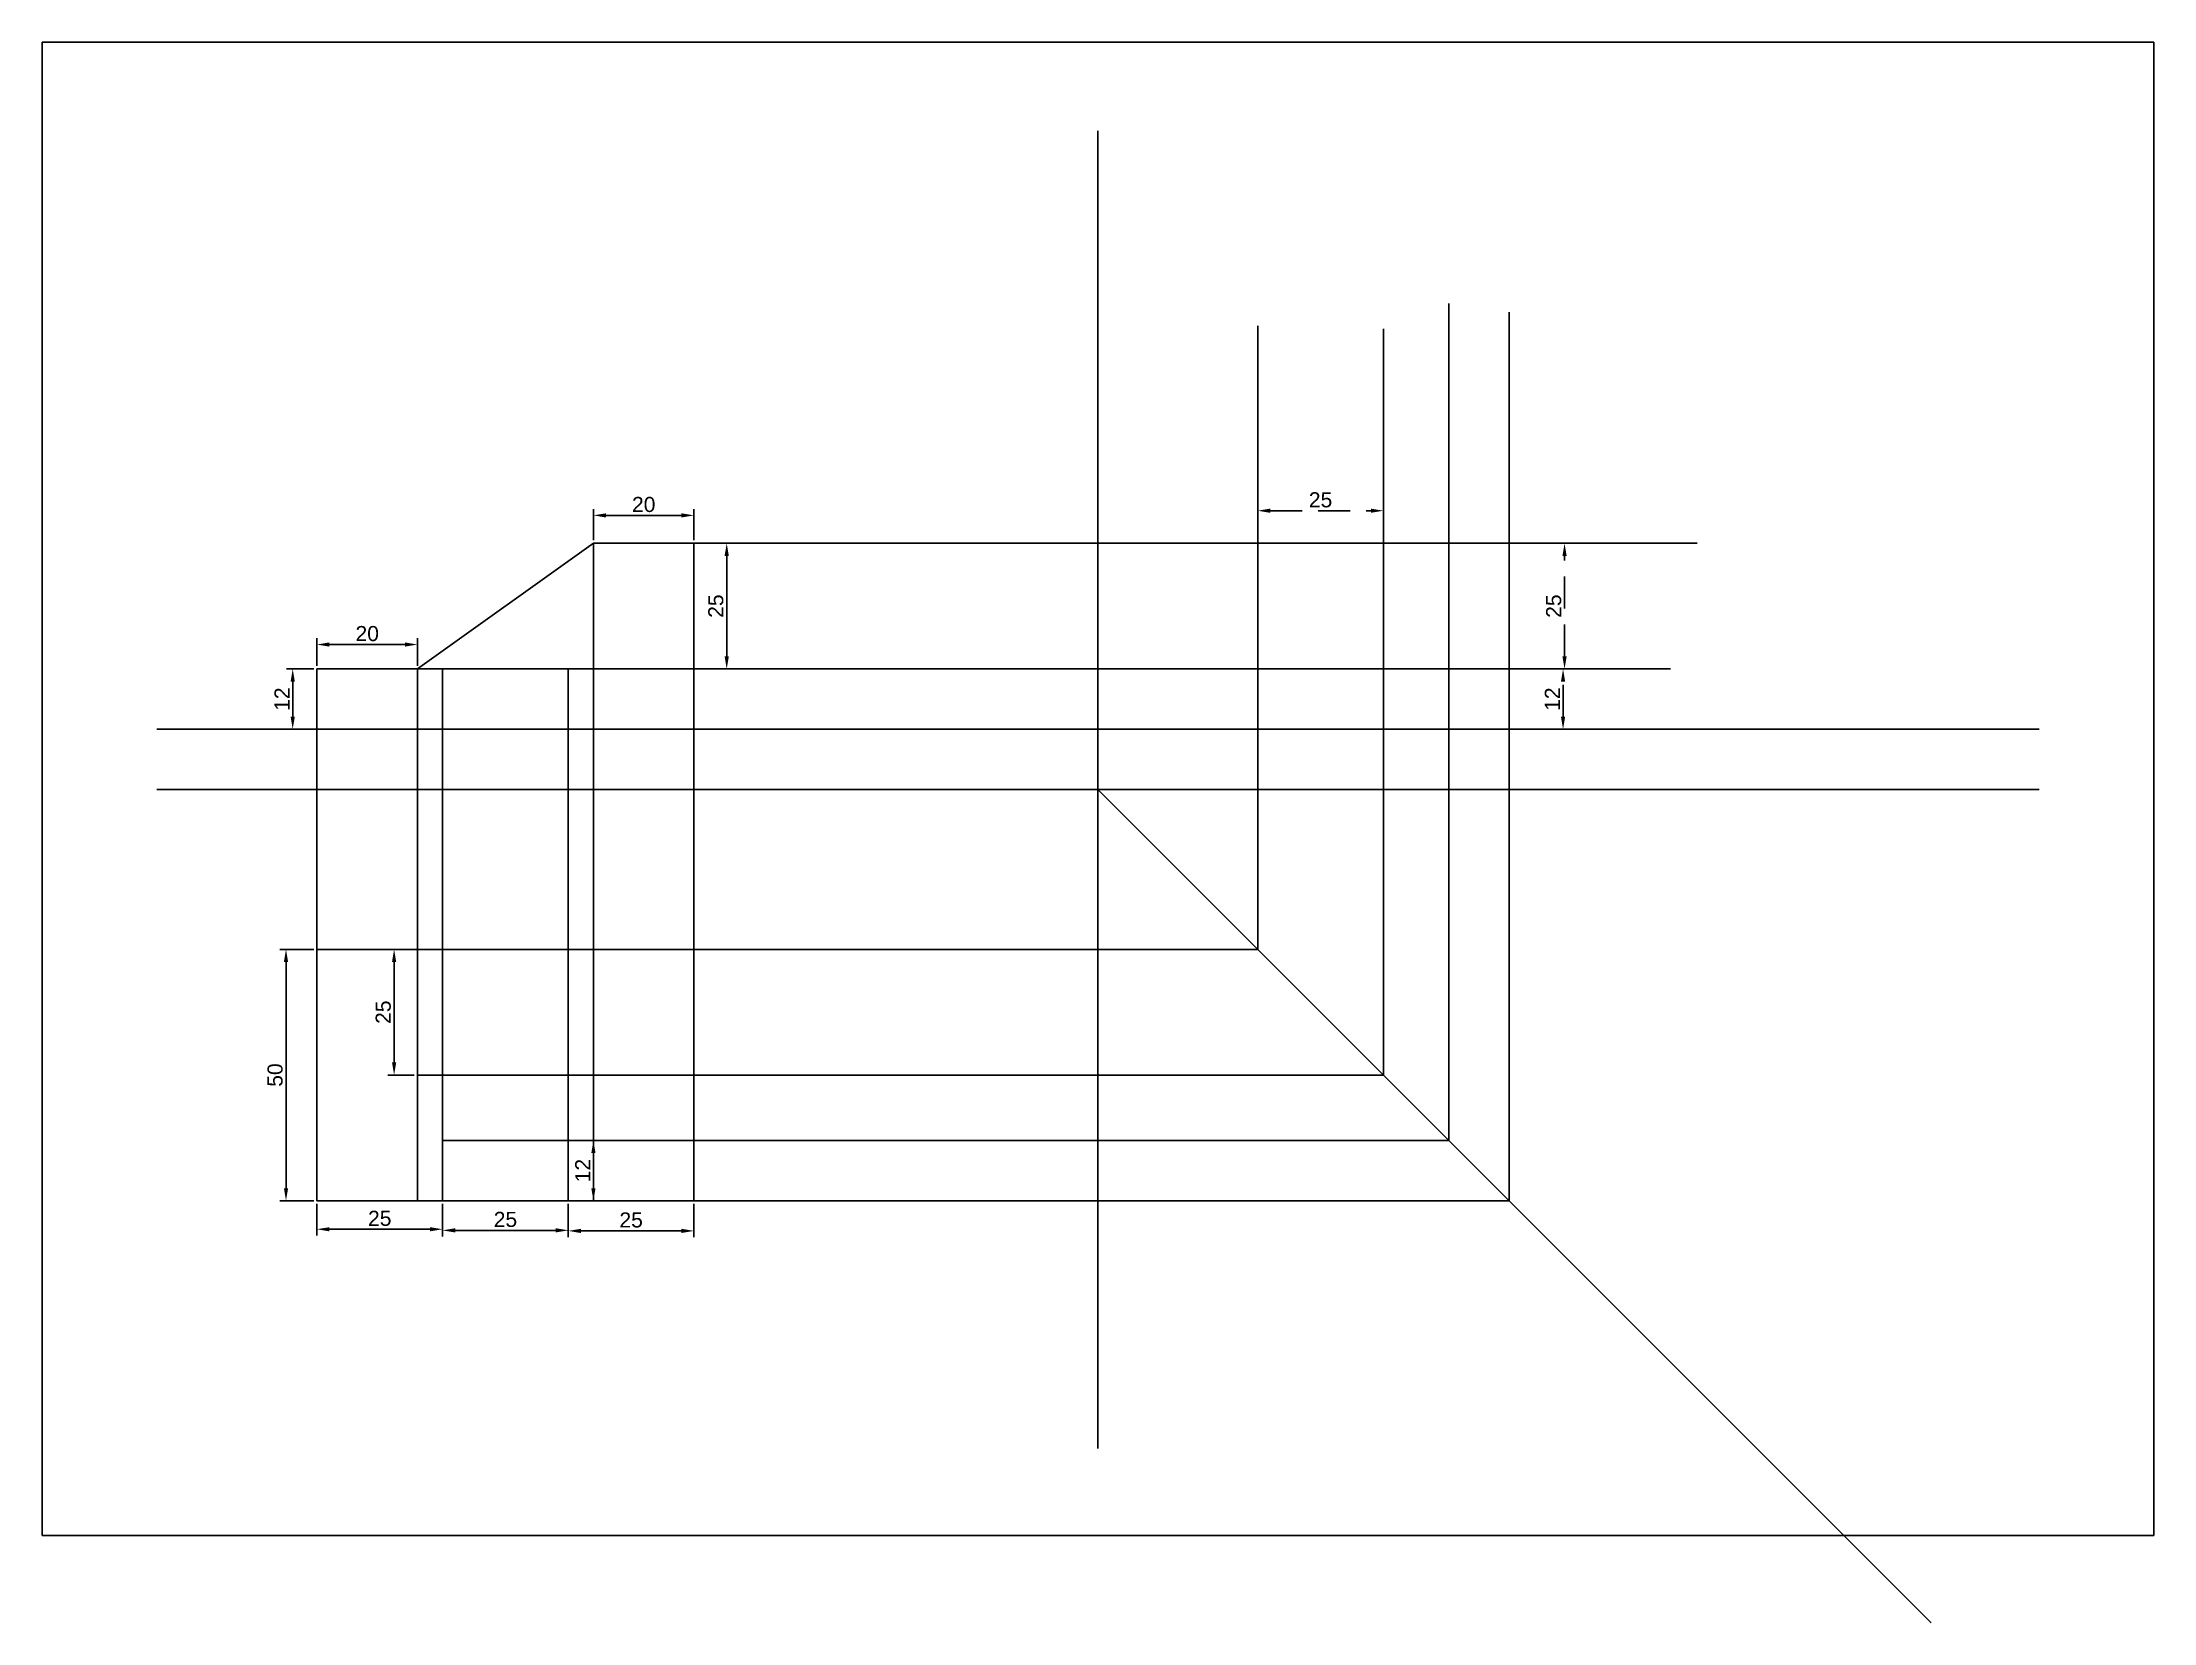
# Model space of a CAD drawing. Header units: millimetres. Extents: x 1126 to 1546, y 2265 to 2579.
import ezdxf

# ---------------------------------------------------------------- set-up
doc = ezdxf.new("R2010")
doc.units = ezdxf.units.MM
doc.linetypes.add('HIDDEN', pattern=[9.525, 6.35, -3.175])
doc.layers.add('dotted', color=7, linetype='HIDDEN')
doc.styles.get("Standard").update_dxf_attribs({"font": 'arial.ttf'})
doc.dimstyles.new('ISO-25', dxfattribs={"dimtxt": 3, "dimasz": 2.5, "dimexe": 1.25, "dimexo": 0.625, "dimtad": 1, "dimdec": 0, "dimdsep": 46, "dimtxsty": 'Standard', "dimcen": 2.5, "dimadec": 0, "dimazin": 0, "dimtfac": 1, "dimtdec": 0, "dimtmove": 0, "dimatfit": 3, "dimfxl": 1, "dimarcsym": 0})

# ---------------------------------------------------------------- blocks, each defined once
blk = doc.blocks.new('*D2')
at = {"color": 0, "lineweight": -2, "transparency": 16777216}
for p, q in [((1235.23, 2480.26), (1235.23, 2486.44)), ((1255.23, 2480.26), (1255.23, 2486.44)), ((1237.73, 2485.19), (1252.73, 2485.19))]:
    blk.add_line(p, q, dxfattribs=at)
at = {"color": 0, "lineweight": 30, "transparency": 16777216}
for points in [[(1237.73, 2485.6), (1237.73, 2484.77), (1235.23, 2485.19)], [(1252.73, 2485.6), (1252.73, 2484.77), (1255.23, 2485.19)]]:
    blk.add_solid(points, dxfattribs=at)
at = {"layer": 'Defpoints', "color": 0, "lineweight": 30, "transparency": 16777216}
for p in [(1255.23, 2485.19), (1235.23, 2479.64), (1255.23, 2479.64)]:
    blk.add_point(p, dxfattribs=at)
at = {"color": 0, "lineweight": 30, "transparency": 16777216, "insert": (1245.23, 2487.34), "char_height": 3, "attachment_point": 5}
blk.add_mtext('20', dxfattribs=at)
blk = doc.blocks.new('*D3')
at = {"color": 0, "lineweight": -2, "transparency": 16777216}
for p, q in [((1255.85, 2479.64), (1262.99, 2479.64)), ((1261.74, 2477.14), (1261.74, 2457.14)), ((1255.85, 2454.64), (1262.99, 2454.64))]:
    blk.add_line(p, q, dxfattribs=at)
at = {"color": 0, "lineweight": 30, "transparency": 16777216}
for points in [[(1261.32, 2477.14), (1262.16, 2477.14), (1261.74, 2479.64)], [(1261.32, 2457.14), (1262.16, 2457.14), (1261.74, 2454.64)]]:
    blk.add_solid(points, dxfattribs=at)
at = {"layer": 'Defpoints', "color": 0, "lineweight": 30, "transparency": 16777216}
for p in [(1255.23, 2479.64), (1255.23, 2454.64), (1261.74, 2454.64)]:
    blk.add_point(p, dxfattribs=at)
at = {"color": 0, "lineweight": 30, "transparency": 16777216, "insert": (1259.58, 2467.14), "char_height": 3, "attachment_point": 5, "rotation": 90}
blk.add_mtext('25', dxfattribs=at)
blk = doc.blocks.new('*D4')
at = {"color": 0, "lineweight": -2, "transparency": 16777216}
for p, q in [((1180.23, 2348.25), (1180.23, 2341.95)), ((1205.23, 2348.25), (1205.23, 2341.95)), ((1182.73, 2343.2), (1202.73, 2343.2))]:
    blk.add_line(p, q, dxfattribs=at)
at = {"color": 0, "lineweight": 30, "transparency": 16777216}
for points in [[(1182.73, 2343.61), (1182.73, 2342.78), (1180.23, 2343.2)], [(1202.73, 2343.61), (1202.73, 2342.78), (1205.23, 2343.2)]]:
    blk.add_solid(points, dxfattribs=at)
at = {"layer": 'Defpoints', "color": 0, "lineweight": 30, "transparency": 16777216}
for p in [(1180.23, 2348.87), (1205.23, 2348.87), (1205.23, 2343.2)]:
    blk.add_point(p, dxfattribs=at)
at = {"color": 0, "lineweight": 30, "transparency": 16777216, "insert": (1192.73, 2345.35), "char_height": 3, "attachment_point": 5}
blk.add_mtext('25', dxfattribs=at)
blk = doc.blocks.new('*D5')
at = {"color": 0, "lineweight": -2, "transparency": 16777216}
for p, q in [((1205.23, 2348.25), (1205.23, 2341.73)), ((1230.23, 2348.25), (1230.23, 2341.73)), ((1207.73, 2342.98), (1227.73, 2342.98))]:
    blk.add_line(p, q, dxfattribs=at)
at = {"color": 0, "lineweight": 30, "transparency": 16777216}
for points in [[(1207.73, 2343.4), (1207.73, 2342.56), (1205.23, 2342.98)], [(1227.73, 2343.4), (1227.73, 2342.56), (1230.23, 2342.98)]]:
    blk.add_solid(points, dxfattribs=at)
at = {"layer": 'Defpoints', "color": 0, "lineweight": 30, "transparency": 16777216}
for p in [(1205.23, 2348.87), (1230.23, 2348.87), (1230.23, 2342.98)]:
    blk.add_point(p, dxfattribs=at)
at = {"color": 0, "lineweight": 30, "transparency": 16777216, "insert": (1217.73, 2345.14), "char_height": 3, "attachment_point": 5}
blk.add_mtext('25', dxfattribs=at)
blk = doc.blocks.new('*D6')
at = {"color": 0, "lineweight": -2, "transparency": 16777216}
for p, q in [((1230.23, 2348.25), (1230.23, 2341.62)), ((1255.23, 2348.25), (1255.23, 2341.62)), ((1232.73, 2342.87), (1252.73, 2342.87))]:
    blk.add_line(p, q, dxfattribs=at)
at = {"color": 0, "lineweight": 30, "transparency": 16777216}
for points in [[(1232.73, 2343.29), (1232.73, 2342.45), (1230.23, 2342.87)], [(1252.73, 2343.29), (1252.73, 2342.45), (1255.23, 2342.87)]]:
    blk.add_solid(points, dxfattribs=at)
at = {"layer": 'Defpoints', "color": 0, "lineweight": 30, "transparency": 16777216}
for p in [(1230.23, 2348.87), (1255.23, 2348.87), (1255.23, 2342.87)]:
    blk.add_point(p, dxfattribs=at)
at = {"color": 0, "lineweight": 30, "transparency": 16777216, "insert": (1242.73, 2345.03), "char_height": 3, "attachment_point": 5}
blk.add_mtext('25', dxfattribs=at)
blk = doc.blocks.new('*D7')
at = {"color": 0, "lineweight": -2, "transparency": 16777216}
for p, q in [((1230.85, 2360.87), (1236.48, 2360.87)), ((1235.23, 2351.37), (1235.23, 2358.37)), ((1230.85, 2348.87), (1236.48, 2348.87))]:
    blk.add_line(p, q, dxfattribs=at)
at = {"color": 0, "lineweight": 30, "transparency": 16777216}
for points in [[(1234.81, 2358.37), (1235.64, 2358.37), (1235.23, 2360.87)], [(1234.81, 2351.37), (1235.64, 2351.37), (1235.23, 2348.87)]]:
    blk.add_solid(points, dxfattribs=at)
at = {"layer": 'Defpoints', "color": 0, "lineweight": 30, "transparency": 16777216}
for p in [(1230.23, 2360.87), (1235.23, 2360.87), (1230.23, 2348.87)]:
    blk.add_point(p, dxfattribs=at)
at = {"color": 0, "lineweight": 30, "transparency": 16777216, "insert": (1233.1, 2354.87), "char_height": 3, "attachment_point": 5, "rotation": 90}
blk.add_mtext('12', dxfattribs=at)
blk = doc.blocks.new('*D8')
at = {"color": 0, "lineweight": -2, "transparency": 16777216}
for p, q in [((1199.6, 2398.87), (1194.33, 2398.87)), ((1195.58, 2396.37), (1195.58, 2376.37)), ((1199.6, 2373.87), (1194.33, 2373.87))]:
    blk.add_line(p, q, dxfattribs=at)
at = {"color": 0, "lineweight": 30, "transparency": 16777216}
for points in [[(1195.17, 2396.37), (1196, 2396.37), (1195.58, 2398.87)], [(1195.17, 2376.37), (1196, 2376.37), (1195.58, 2373.87)]]:
    blk.add_solid(points, dxfattribs=at)
at = {"layer": 'Defpoints', "color": 0, "lineweight": 30, "transparency": 16777216}
for p in [(1200.23, 2398.87), (1195.58, 2373.87), (1200.23, 2373.87)]:
    blk.add_point(p, dxfattribs=at)
at = {"color": 0, "lineweight": 30, "transparency": 16777216, "insert": (1193.43, 2386.37), "char_height": 3, "attachment_point": 5, "rotation": 90}
blk.add_mtext('25', dxfattribs=at)
blk = doc.blocks.new('*D9')
at = {"color": 0, "lineweight": -2, "transparency": 16777216}
for p, q in [((1179.6, 2398.87), (1172.83, 2398.87)), ((1174.08, 2396.37), (1174.08, 2351.37)), ((1179.6, 2348.87), (1172.83, 2348.87))]:
    blk.add_line(p, q, dxfattribs=at)
at = {"color": 0, "lineweight": 30, "transparency": 16777216}
for points in [[(1173.66, 2396.37), (1174.5, 2396.37), (1174.08, 2398.87)], [(1173.66, 2351.37), (1174.5, 2351.37), (1174.08, 2348.87)]]:
    blk.add_solid(points, dxfattribs=at)
at = {"layer": 'Defpoints', "color": 0, "lineweight": 30, "transparency": 16777216}
for p in [(1180.23, 2398.87), (1174.08, 2348.87), (1180.23, 2348.87)]:
    blk.add_point(p, dxfattribs=at)
at = {"color": 0, "lineweight": 30, "transparency": 16777216, "insert": (1171.92, 2373.87), "char_height": 3, "attachment_point": 5, "rotation": 90}
blk.add_mtext('50', dxfattribs=at)
blk = doc.blocks.new('*D10')
at = {"color": 0, "lineweight": -2, "transparency": 16777216}
for p, q in [((1179.6, 2454.64), (1174.16, 2454.64)), ((1175.41, 2452.14), (1175.41, 2445.14)), ((1179.6, 2442.64), (1174.16, 2442.64))]:
    blk.add_line(p, q, dxfattribs=at)
at = {"color": 0, "lineweight": 30, "transparency": 16777216}
for points in [[(1175, 2452.14), (1175.83, 2452.14), (1175.41, 2454.64)], [(1175, 2445.14), (1175.83, 2445.14), (1175.41, 2442.64)]]:
    blk.add_solid(points, dxfattribs=at)
at = {"layer": 'Defpoints', "color": 0, "lineweight": 30, "transparency": 16777216}
for p in [(1180.23, 2454.64), (1175.41, 2442.64), (1180.23, 2442.64)]:
    blk.add_point(p, dxfattribs=at)
at = {"color": 0, "lineweight": 30, "transparency": 16777216, "insert": (1173.28, 2448.64), "char_height": 3, "attachment_point": 5, "rotation": 90}
blk.add_mtext('12', dxfattribs=at)
blk = doc.blocks.new('*D11')
at = {"color": 0, "lineweight": -2, "transparency": 16777216}
for p, q in [((1180.23, 2455.26), (1180.23, 2460.75)), ((1182.73, 2459.5), (1197.73, 2459.5)), ((1200.23, 2455.26), (1200.23, 2460.75))]:
    blk.add_line(p, q, dxfattribs=at)
at = {"color": 0, "lineweight": 30, "transparency": 16777216}
for points in [[(1182.73, 2459.92), (1182.73, 2459.08), (1180.23, 2459.5)], [(1197.73, 2459.92), (1197.73, 2459.08), (1200.23, 2459.5)]]:
    blk.add_solid(points, dxfattribs=at)
at = {"layer": 'Defpoints', "color": 0, "lineweight": 30, "transparency": 16777216}
for p in [(1200.23, 2459.5), (1180.23, 2454.64), (1200.23, 2454.64)]:
    blk.add_point(p, dxfattribs=at)
at = {"color": 0, "lineweight": 30, "transparency": 16777216, "insert": (1190.23, 2461.66), "char_height": 3, "attachment_point": 5}
blk.add_mtext('20', dxfattribs=at)
blk = doc.blocks.new('*D12')
at = {"layer": 'Defpoints', "color": 0, "lineweight": -3, "transparency": 16777216}
for p in [(1392.36, 2486.11), (1367.36, 2479.64), (1392.36, 2479.64)]:
    blk.add_point(p, dxfattribs=at)
at = {"layer": 'dotted', "color": 0, "lineweight": -2, "transparency": 16777216}
for p, q in [((1367.36, 2480.26), (1367.36, 2487.36)), ((1392.36, 2480.26), (1392.36, 2487.36)), ((1369.86, 2486.11), (1389.86, 2486.11))]:
    blk.add_line(p, q, dxfattribs=at)
at = {"layer": 'dotted', "color": 0, "lineweight": -3, "transparency": 16777216}
for points in [[(1369.86, 2486.53), (1369.86, 2485.7), (1367.36, 2486.11)], [(1389.86, 2486.53), (1389.86, 2485.7), (1392.36, 2486.11)]]:
    blk.add_solid(points, dxfattribs=at)
at = {"layer": 'dotted', "color": 0, "lineweight": -3, "transparency": 16777216, "insert": (1379.86, 2488.27), "char_height": 3, "attachment_point": 5}
blk.add_mtext('25', dxfattribs=at)
blk = doc.blocks.new('*D13')
at = {"layer": 'Defpoints', "color": 0, "lineweight": -3, "transparency": 16777216}
for p in [(1417.36, 2479.64), (1428.39, 2479.64), (1417.36, 2454.64)]:
    blk.add_point(p, dxfattribs=at)
at = {"layer": 'dotted', "color": 0, "lineweight": -2, "transparency": 16777216}
for p, q in [((1417.98, 2479.64), (1429.64, 2479.64)), ((1428.39, 2457.14), (1428.39, 2477.14)), ((1417.98, 2454.64), (1429.64, 2454.64))]:
    blk.add_line(p, q, dxfattribs=at)
at = {"layer": 'dotted', "color": 0, "lineweight": -3, "transparency": 16777216}
for points in [[(1427.98, 2477.14), (1428.81, 2477.14), (1428.39, 2479.64)], [(1427.98, 2457.14), (1428.81, 2457.14), (1428.39, 2454.64)]]:
    blk.add_solid(points, dxfattribs=at)
at = {"layer": 'dotted', "color": 0, "lineweight": -3, "transparency": 16777216, "insert": (1426.24, 2467.14), "char_height": 3, "attachment_point": 5, "rotation": 90}
blk.add_mtext('25', dxfattribs=at)
blk = doc.blocks.new('*D14')
at = {"layer": 'Defpoints', "color": 0, "lineweight": -3, "transparency": 16777216}
for p in [(1417.36, 2454.64), (1428.09, 2454.64), (1417.36, 2442.64)]:
    blk.add_point(p, dxfattribs=at)
at = {"layer": 'dotted', "color": 0, "lineweight": -2, "transparency": 16777216}
for p, q in [((1417.98, 2454.64), (1429.34, 2454.64)), ((1428.09, 2445.14), (1428.09, 2452.14)), ((1417.98, 2442.64), (1429.34, 2442.64))]:
    blk.add_line(p, q, dxfattribs=at)
at = {"layer": 'dotted', "color": 0, "lineweight": -3, "transparency": 16777216}
for points in [[(1427.68, 2452.14), (1428.51, 2452.14), (1428.09, 2454.64)], [(1427.68, 2445.14), (1428.51, 2445.14), (1428.09, 2442.64)]]:
    blk.add_solid(points, dxfattribs=at)
at = {"layer": 'dotted', "color": 0, "lineweight": -3, "transparency": 16777216, "insert": (1425.96, 2448.64), "char_height": 3, "attachment_point": 5, "rotation": 90}
blk.add_mtext('12', dxfattribs=at)

msp = doc.modelspace()

# ---------------------------------------------------------------- linework, layer by layer
for p, q in [((1335.59, 2399.7), (1335.59, 2561.69)), ((1335.59, 2561.69), (1335.59, 2299.59)), ((1200.23, 2454.64), (1235.23, 2479.64)), ((1255.23, 2479.64), (1235.23, 2479.64)), ((1255.23, 2454.64), (1255.23, 2479.64)), ((1255.23, 2479.64), (1255.23, 2479.64)), ((1180.23, 2442.64), (1180.23, 2454.64)), ((1180.23, 2454.64), (1255.23, 2454.64)), ((1180.23, 2454.64), (1200.23, 2454.64)), ((1205.23, 2442.64), (1205.23, 2454.64)), ((1205.23, 2454.64), (1205.23, 2442.64)), ((1230.23, 2442.64), (1230.23, 2454.64)), ((1255.23, 2454.64), (1255.23, 2442.64)), ((1148.36, 2442.64), (1522.82, 2442.64)), ((1148.36, 2442.64), (1180.23, 2442.64)), ((1180.23, 2442.64), (1205.23, 2442.64)), ((1205.23, 2442.64), (1230.23, 2442.64)), ((1148.36, 2430.64), (1522.82, 2430.64)), ((1522.82, 2430.64), (1335.59, 2430.64))]:
    msp.add_line(p, q)
at = {"lineweight": -3}
for p, q in [((1405.36, 2360.87), (1405.36, 2527.32)), ((1417.36, 2348.87), (1417.36, 2525.64)), ((1367.36, 2398.87), (1367.36, 2522.87)), ((1392.36, 2373.87), (1392.36, 2522.26)), ((1235.23, 2479.64), (1235.23, 2348.87)), ((1255.23, 2479.64), (1454.74, 2479.64)), ((1200.23, 2454.64), (1200.23, 2348.87)), ((1255.23, 2454.64), (1449.46, 2454.64)), ((1180.23, 2442.64), (1180.23, 2348.87)), ((1205.23, 2442.64), (1205.23, 2348.87)), ((1230.23, 2442.64), (1230.23, 2348.87)), ((1255.23, 2442.64), (1255.23, 2348.87)), ((1180.23, 2430.64), (1180.23, 2398.87)), ((1335.59, 2430.64), (1501.3, 2264.93)), ((1255.23, 2398.87), (1367.36, 2398.87)), ((1255.23, 2373.87), (1392.36, 2373.87)), ((1230.23, 2360.87), (1405.36, 2360.87)), ((1255.23, 2348.87), (1417.36, 2348.87))]:
    msp.add_line(p, q, dxfattribs=at)
at = {"lineweight": 30}
for p, q in [((1235.23, 2479.64), (1200.23, 2454.64)), ((1255.23, 2479.64), (1235.23, 2479.64)), ((1255.23, 2442.64), (1255.23, 2479.64)), ((1367.36, 2454.64), (1367.36, 2479.64)), ((1367.36, 2479.64), (1392.36, 2479.64)), ((1392.36, 2479.64), (1392.36, 2454.64)), ((1200.23, 2454.64), (1180.23, 2454.64)), ((1180.23, 2454.64), (1180.23, 2442.64)), ((1230.23, 2454.64), (1200.23, 2454.64)), ((1200.23, 2454.64), (1205.23, 2454.64)), ((1205.23, 2442.64), (1205.23, 2454.64)), ((1205.23, 2454.64), (1230.23, 2454.64)), ((1205.23, 2454.64), (1205.23, 2442.64)), ((1230.23, 2454.64), (1230.23, 2442.64)), ((1255.23, 2454.64), (1230.23, 2454.64)), ((1255.23, 2442.64), (1255.23, 2454.64)), ((1367.36, 2442.64), (1367.36, 2454.64)), ((1367.36, 2454.64), (1417.36, 2454.64)), ((1417.36, 2454.64), (1417.36, 2442.64)), ((1180.23, 2442.64), (1205.23, 2442.64)), ((1205.23, 2442.64), (1230.23, 2442.64)), ((1230.23, 2442.64), (1255.23, 2442.64)), ((1417.36, 2442.64), (1367.36, 2442.64)), ((1200.23, 2398.87), (1180.23, 2398.87)), ((1180.23, 2398.87), (1180.23, 2348.87)), ((1235.23, 2398.87), (1200.23, 2398.87)), ((1200.23, 2373.87), (1200.23, 2398.87)), ((1235.23, 2373.87), (1235.23, 2398.87)), ((1235.23, 2398.87), (1255.23, 2398.87)), ((1255.23, 2398.87), (1255.23, 2373.87)), ((1235.23, 2373.87), (1200.23, 2373.87)), ((1255.23, 2373.87), (1235.23, 2373.87)), ((1255.23, 2373.87), (1255.23, 2348.87)), ((1205.23, 2348.87), (1205.23, 2360.87)), ((1205.23, 2360.87), (1230.23, 2360.87)), ((1230.23, 2360.87), (1230.23, 2348.87)), ((1180.23, 2348.87), (1205.23, 2348.87)), ((1230.23, 2348.87), (1255.23, 2348.87))]:
    msp.add_line(p, q, dxfattribs=at)
msp.add_lwpolyline([(1125.59, 2579.3), (1545.59, 2579.3), (1545.59, 2282.3), (1125.59, 2282.3)], close=True)
at = {"lineweight": -3}
msp.add_lwpolyline([(1180.23, 2398.87), (1255.23, 2398.87), (1255.23, 2348.87), (1180.23, 2348.87)], close=True, dxfattribs=at)
at = {"layer": 'dotted', "lineweight": 30}
msp.add_line((1405.36, 2442.64), (1405.36, 2454.64), dxfattribs=at)

# ---------------------------------------------------------------- dimensions: what is measured, and where the dimension line sits
at = {"lineweight": 30}
for base, p1, p2, picture, middle in [((1255.23, 2485.19), (1235.23, 2479.64), (1255.23, 2479.64), '*D2', (1245.23, 2487.34)), ((1200.23, 2459.5), (1180.23, 2454.64), (1200.23, 2454.64), '*D11', (1190.23, 2461.66)), ((1205.23, 2343.2), (1180.23, 2348.87), (1205.23, 2348.87), '*D4', (1192.73, 2345.35)), ((1230.23, 2342.98), (1205.23, 2348.87), (1230.23, 2348.87), '*D5', (1217.73, 2345.14)), ((1255.23, 2342.87), (1230.23, 2348.87), (1255.23, 2348.87), '*D6', (1242.73, 2345.03))]:
    dim = msp.add_linear_dim(base=base, p1=p1, p2=p2, dimstyle='ISO-25', dxfattribs=at)
    dim.commit()
    dim.dimension.update_dxf_attribs({"geometry": picture, "text_midpoint": middle})
for base, p1, p2, picture, middle in [((1261.74, 2454.64), (1255.23, 2479.64), (1255.23, 2454.64), '*D3', (1259.58, 2467.14)), ((1175.41, 2442.64), (1180.23, 2454.64), (1180.23, 2442.64), '*D10', (1173.28, 2448.64)), ((1174.08, 2348.87), (1180.23, 2398.87), (1180.23, 2348.87), '*D9', (1171.92, 2373.87)), ((1195.58, 2373.87), (1200.23, 2398.87), (1200.23, 2373.87), '*D8', (1193.43, 2386.37)), ((1235.23, 2360.87), (1230.23, 2348.87), (1230.23, 2360.87), '*D7', (1233.1, 2354.87))]:
    dim = msp.add_linear_dim(base=base, p1=p1, p2=p2, angle=90, dimstyle='ISO-25', dxfattribs=at)
    dim.commit()
    dim.dimension.update_dxf_attribs({"geometry": picture, "text_midpoint": middle})
at = {"layer": 'dotted', "lineweight": -3}
dim = msp.add_linear_dim(base=(1392.36, 2486.11), p1=(1367.36, 2479.64), p2=(1392.36, 2479.64), dimstyle='ISO-25', dxfattribs=at)
dim.commit()
dim.dimension.update_dxf_attribs({"geometry": '*D12', "text_midpoint": (1379.86, 2488.27)})
for base, p1, p2, picture, middle in [((1428.39, 2479.64), (1417.36, 2454.64), (1417.36, 2479.64), '*D13', (1426.24, 2467.14)), ((1428.09, 2454.64), (1417.36, 2442.64), (1417.36, 2454.64), '*D14', (1425.96, 2448.64))]:
    dim = msp.add_linear_dim(base=base, p1=p1, p2=p2, angle=90, dimstyle='ISO-25', dxfattribs=at)
    dim.commit()
    dim.dimension.update_dxf_attribs({"geometry": picture, "text_midpoint": middle})

doc.saveas('drawing.dxf')
